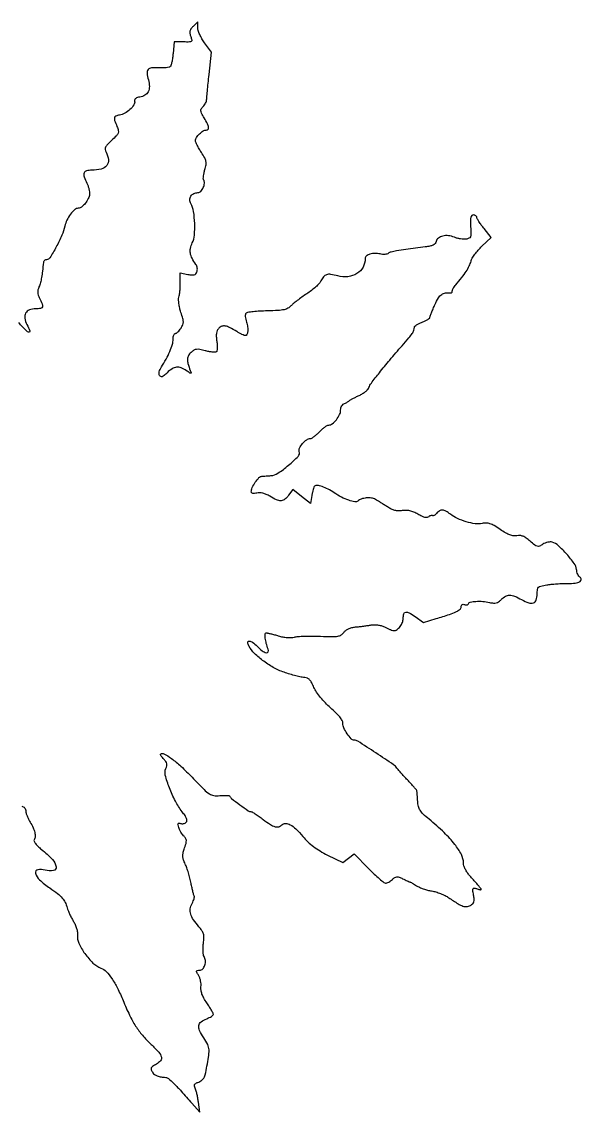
# Model space of a CAD drawing. Extents: x 1 to 502, y 0 to 489.
# Drawn here: x 251.2 to 501.7, y 0.5 to 488.4 of the extents above; entities that cross this region are included whole.
import ezdxf

# ---------------------------------------------------------------- set-up
doc = ezdxf.new("R2010")
doc.units = 0

msp = doc.modelspace()

# ---------------------------------------------------------------- linework, layer by layer
msp.add_lwpolyline([(251.165899, 137.470118, -0.191865), (252.481258, 136.68245, -0.163906), (253.003738, 135.143011, 0.073772), (253.130222, 134.30358, 0.021159), (253.568853, 133.060193, 0.020802), (254.189094, 131.682597, 0.020734), (254.922283, 130.359773, -0.027914), (256.282198, 127.820948, -0.052511), (257.037353, 125.623577, -0.069126), (257.198346, 123.800072, -0.128474), (256.754721, 122.393514, 0.264209), (256.726335, 121.755434, 0.045031), (257.399626, 120.686645, 0.037886), (258.528846, 119.419468, 0.022559), (260.046203, 118.083111, -0.032193), (264.90957, 113.63073, -0.148919), (266.614987, 110.268873, -0.421461), (265.413371, 108.599689, -0.105012), (261.671598, 108.825008, 0.111501), (258.36367, 108.981642, 0.438339), (257.386452, 107.456366, 0.144456), (259.196353, 104.459863, 0.035327), (263.764994, 100.841179, -0.014706), (267.262968, 98.297863, -0.048237), (269.342547, 96.343057, -0.066498), (270.63731, 94.397173, -0.051165), (271.517987, 92, 0.033097), (271.910402, 90.799811, 0.013312), (272.596691, 89.215586, 0.013104), (273.428847, 87.542825, 0.016176), (274.294376, 86.031783, -0.035643), (275.109168, 84.471572, -0.031454), (275.733571, 82.745662, -0.03286), (276.102872, 81.08287, -0.06443), (276.135588, 79.729629, 0.135959), (276.739383, 76.120224, 0.045727), (279.451134, 71.464288, 0.045909), (283.074666, 67.253194, 0.099684), (286.651734, 64.961471, -0.10864), (289.004466, 63.394659, -0.04169), (291.499748, 60.331106, -0.033817), (294.042425, 56.017033, -0.019231), (296.549421, 50.5, 0.014683), (299.46256, 43.931208, 0.030313), (302.191236, 39.022972, 0.03459), (305.236989, 34.907784, 0.026506), (309.090451, 30.847777, -0.018436), (312.532344, 27.336609, -0.118723), (313.719679, 25.174661, -0.244517), (313.360047, 23.517782, -0.09681), (311.5, 22, 0.020072), (309.792589, 20.996073, 0.14972), (309.192246, 20.286048, 0.203397), (309.189545, 19.476843, 0.041809), (309.865419, 18.183516, 0.106168), (310.662282, 17.372614, 0.059374), (311.904635, 16.750924, 0.046154), (313.585332, 16.316168, 0.024589), (315.721614, 16.076511, -0.166519), (316.916811, 15.58164, -0.014802), (319.330608, 13.323155, -0.013788), (322.634802, 9.856797, -0.004347), (327.382419, 4.5), (330.865912, 0.5), (330.297171, 5, 0.013274), (330.012995, 6.851863, 0.013085), (329.629813, 8.694964, 0.013061), (329.210116, 10.290169, 0.047897), (328.823973, 11.259451, -0.069679), (328.503006, 12.179386, -0.184888), (328.618246, 12.854428, -0.136633), (329.199247, 13.411615, -0.032404), (330.431829, 13.974081, 0.064325), (331.433449, 14.510644, 0.052881), (332.341367, 15.316523, 0.05448), (333.031804, 16.262778, 0.082816), (333.386009, 17.21463, 0.004798), (334.837884, 25.130653, 0.053356), (335.046812, 28.331172, 0.101457), (334.453565, 30.717677, 0.035555), (332.698377, 33.805002, -0.036126), (330.844493, 37.074607, -0.150052), (330.518998, 39.292728, -0.197518), (331.517583, 40.950358, -0.069527), (334.002278, 42.306962, 0.02323), (335.150414, 42.802399, 0.032607), (336.119419, 43.355953, 0.034053), (336.819655, 43.890809, 0.215869), (337, 44.289062, 0.12225), (336.869666, 44.814158, 0.008632), (336.134207, 46.148176, 0.011785), (335.181599, 47.720628, 0.008597), (334.052621, 49.423518, -0.023493), (332.758119, 51.508319, -0.040296), (331.909095, 53.368709, -0.048581), (331.478004, 55.053448, -0.068185), (331.451243, 56.603694, 0.048241), (331.479893, 57.877256, 0.033046), (331.27799, 59.310148, 0.033364), (330.895353, 60.67804, 0.056072), (330.37557, 61.75, -0.012374), (329.566021, 63.104313, -0.183583), (329.484357, 63.64138, -0.317024), (329.798162, 63.930554, -0.032654), (330.86037, 64, 0.212252), (332.226227, 64.607164, 0.106877), (333.184255, 66.275514, 0.094378), (333.438726, 68.383846, 0.129546), (332.830228, 70.185354, -0.11038), (332.529972, 70.974593, -0.023656), (332.388131, 72.442097, -0.02363), (332.384974, 74.194258, -0.020598), (332.543707, 76.021783, 0.022758), (332.756066, 78.595573, 0.076121), (332.562042, 80.273293, 0.083464), (331.886657, 81.731949, 0.030973), (330.49154, 83.521783, -0.029948), (328.052009, 86.638338, -0.080457), (326.846932, 89.173715, -0.107239), (326.684765, 91.504382, -0.083457), (327.4635, 93.929418, 0.01803), (327.988732, 95.041634, 0.02684), (328.359234, 96.052019, 0.025139), (328.566412, 96.87182, 0.250731), (328.46718, 97.199487, -0.129443), (328.250753, 97.570616, -0.005426), (327.854876, 99.060927, -0.009058), (327.433144, 100.856672, -0.006284), (327.018946, 102.900099, 0.015052), (326.519785, 105.15855, 0.011369), (325.841244, 107.606873, 0.011522), (325.097848, 109.879497, 0.025977), (324.407233, 111.554249, -0.027676), (323.642472, 113.426826, -0.06376), (323.333314, 114.913425, -0.068046), (323.418137, 116.369456, -0.035354), (323.89535, 118.129644, 0.011212), (324.749469, 120.768714, 0.083636), (324.911438, 122.071432, 0.137524), (324.586767, 123.062694, 0.048925), (323.631932, 124.225211, -0.044777), (323.053826, 124.917296, -0.022421), (322.446205, 125.883083, -0.022063), (321.902649, 126.946233, -0.030302), (321.516532, 127.947911, -0.018528), (321.182631, 129.153071, -0.158788), (321.227711, 129.703489, -0.330686), (321.556362, 129.898444, -0.065864), (322.262746, 129.729417, 0.078576), (322.914363, 129.590817, 0.061909), (323.634915, 129.641999, 0.062616), (324.312292, 129.866205, 0.085379), (324.836642, 130.236642, 0.186588), (325.153207, 130.952303, 0.103402), (325.000283, 131.908786, 0.058289), (324.329172, 133.194549, 0.018089), (323.035863, 134.954719, -0.047289), (319.978907, 139.668347, -0.029871), (317.297195, 145.65555, -0.026146), (315.474334, 151.3637, -0.17137), (315.718569, 154.313291, 0.051952), (316.103642, 155.482153, 0.10585), (316.107029, 156.444182, 0.098717), (315.712458, 157.366631, 0.041182), (314.854288, 158.420708, -0.01784), (314.172411, 159.182735, -0.028847), (313.655354, 159.882157, -0.028525), (313.325953, 160.454966, -0.323154), (313.365353, 160.698687, -0.333619), (314.884769, 160.914949, -0.032247), (318.226771, 158.786459, -0.028935), (322.483731, 155.277102, -0.01431), (327.485774, 150.369138, 0.004539), (332.843615, 144.902542, 0.050317), (335.208162, 142.967567, 0.112514), (337.198911, 142.215555, 0.058109), (339.873737, 142.159349, -0.012586), (341.467208, 142.270925, -0.019264), (342.851797, 142.279527, -0.014361), (343.961242, 142.211731, -0.263201), (344.241463, 142.018173, 0.115333), (345.144421, 140.904389, 0.006019), (348.840931, 138.106697, 0.00494), (352.657366, 135.347669, 0.155248), (353.750102, 135, -0.131882), (354.335328, 134.842906, -0.009613), (355.776216, 133.971875, -0.0129), (357.470285, 132.840659, -0.009393), (359.296206, 131.5, 0.017469), (362.517557, 129.213905, 0.076141), (364.637074, 128.241175, 0.141074), (366.253106, 128.244448, 0.126436), (367.699337, 129.099337, -0.208073), (369.329142, 129.741072, -0.117767), (371.410779, 129.165769, -0.067571), (373.97835, 127.257965, -0.024951), (377.048515, 123.942054, 0.028316), (379.323655, 121.517716, 0.028252), (381.859809, 119.364012, 0.026776), (384.750056, 117.41203, 0.020683), (388.088733, 115.591981), (394.980478, 112.196804), (397.49619, 114.175663), (400.011903, 116.154523), (406.460921, 109.577262, 0.008782), (409.02013, 107.057257, 0.012742), (411.372825, 104.932071, 0.008341), (413.390299, 103.258583, 0.170573), (414.126229, 103, 0.093765), (414.718558, 103.112064, 0.031072), (415.523619, 103.487233, 0.029678), (416.384257, 104.02388, 0.029676), (417.175322, 104.658664, -0.041838), (418.275862, 105.498667, -0.125208), (419.167799, 105.793442, -0.10587), (420.181135, 105.649726, -0.025346), (421.754062, 104.980023, 0.003975), (422.842258, 104.46072, 0.005284), (423.840256, 104.006954, 0.003806), (424.681921, 103.642584, 0.05221), (425, 103.545367, -0.076745), (425.309075, 103.434126, -0.005807), (426.0875, 102.998415, -0.007897), (427.006001, 102.450714, -0.005926), (428, 101.820106, 0.042722), (429.256598, 101.146941, 0.019032), (431.010143, 100.470132, 0.018677), (432.931415, 99.890642, 0.024016), (434.736656, 99.510454, -0.03341), (436.611819, 99.078627, -0.020618), (438.750503, 98.335624, -0.020646), (440.812743, 97.422379, -0.034529), (442.451469, 96.468372, 0.008444), (446.554758, 93.783871, 0.05553), (448.76135, 92.71385, 0.113839), (450.40903, 92.525426, 0.094923), (452.095138, 93.050917, 0.061512), (453.146778, 93.792624, 0.133782), (453.673688, 94.618894, 0.098106), (453.796499, 95.771967, 0.023996), (453.533514, 97.673047, -0.010021), (453.168925, 99.857129, -0.172134), (453.307728, 100.557821, -0.314443), (453.812018, 100.786054, -0.030765), (455.180534, 100.442701, 0.007003), (456.622311, 100.007227, 0.312997), (456.903976, 100.102873, 0.334458), (456.901453, 100.390911, 0.007531), (455.992158, 101.540187, 0.005968), (455.231845, 102.449592, 0.002156), (454.130509, 103.724229, 0.002137), (452.912246, 105.10996, 0.00254), (451.75, 106.407294, -0.036511), (450.697291, 107.75638, -0.032553), (449.806714, 109.295531, -0.034032), (449.190237, 110.789211, -0.080652), (448.996262, 111.972861, 0.119951), (448.06807, 115.761833, 0.04661), (445.125445, 120.331032, 0.035859), (440.348504, 125.594334, 0.017821), (433.609882, 131.58221, -0.015685), (430.945489, 133.929471, -0.061997), (429.551961, 135.606299, -0.083874), (428.830612, 137.302053, -0.044787), (428.499768, 139.562541, 0.002285), (428.405297, 141.125154, 0.002923), (428.303305, 142.563348, 0.002263), (428.205338, 143.767638, 0.024749), (428.139887, 144.248855, 0.124644), (427.928365, 144.706822, 0.006102), (426.853747, 146.001212, 0.009584), (425.516677, 147.512638, 0.006745), (423.957975, 149.162741, -0.004369), (422.358415, 150.840058, -0.005362), (420.895327, 152.435304, -0.004497), (419.693568, 153.798625, -0.038155), (419.207975, 154.454613, 0.104908), (417.714949, 155.994314, 0.002801), (409.787168, 161.25813, 0.002185), (401.666214, 166.53428, 0.143929), (400.081852, 167, -0.211156), (398.733033, 167.596204, -0.03556), (396.944793, 169.865869, -0.038372), (395.45371, 172.473029, -0.111157), (395, 174.488673, 0.127855), (394.676259, 175.734024, 0.039903), (393.595998, 177.352936, 0.031631), (391.882117, 179.262565, 0.015996), (389.502837, 181.453187, -0.02213), (387.151062, 183.672392, -0.021753), (384.990471, 186.103074, -0.02299), (383.216554, 188.499777, -0.043708), (382.059068, 190.599373, 0.022079), (381.033454, 192.666205, 0.059667), (380.078027, 193.993344, 0.088865), (379.097879, 194.739033, 0.118831), (378.015327, 195, -0.051397), (376.816702, 195.123538, -0.008835), (374.584214, 195.629984, -0.009541), (371.975146, 196.32357, -0.008394), (369.279854, 197.144626, -0.045284), (364.431497, 199.211576, -0.034766), (359.560492, 202.285829, -0.035736), (355.43572, 205.787975, -0.07615), (352.932211, 209.126664, -0.099067), (352.447267, 210.728866, -0.453028), (353.032595, 211.351756, -0.154946), (354.556052, 210.809922, -0.036457), (356.61052, 209.000591, 0.033425), (358.870856, 206.985519, 0.103535), (360.697412, 206.092045, 0.3731), (361.52338, 206.507053, 0.19235), (361.536958, 207.75, -0.027902), (360.717525, 210.278957, -0.036218), (360.269116, 212.673083, -0.039922), (360.208395, 214.515575, -0.400555), (360.716069, 215, -0.054772), (361.313857, 214.934319, -0.00568), (362.693479, 214.610958, -0.007006), (364.332069, 214.182769, -0.005551), (366.091069, 213.675602, 0.026139), (368.058361, 213.195114, 0.026817), (370.048312, 212.92754, 0.028646), (371.864178, 212.886199, 0.05697), (373.285259, 213.098548, -0.048249), (374.895408, 213.367858, -0.009061), (377.882206, 213.520854, -0.009617), (381.391441, 213.569372, -0.008672), (385.023227, 213.486724, 0.00572), (390.32762, 213.334674, 0.045023), (392.781836, 213.51358, 0.101977), (394.262926, 214.081246, 0.097943), (395.423717, 215.194553, -0.077482), (396.287038, 216.092631, -0.054507), (397.489978, 216.81627, -0.048226), (398.976583, 217.335924, -0.036256), (400.685749, 217.624782, 0.005058), (402.380762, 217.803517, 0.003336), (404.326068, 218.041725, 0.003356), (406.215049, 218.29874, 0.006485), (407.722141, 218.534093, -0.045324), (409.242676, 218.651859, -0.036434), (410.877691, 218.510691, -0.036245), (412.48486, 218.131975, -0.04337), (413.922481, 217.540087, 0.012228), (415.134433, 216.950463, 0.014283), (416.31319, 216.4524, 0.013298), (417.326946, 216.088517, 0.079675), (417.878912, 216, 0.165291), (419.234716, 216.460793, 0.068505), (420.612052, 217.856534, 0.064842), (421.648379, 219.698579, 0.096034), (422, 221.512412, -0.066918), (422.273829, 223.549264, -0.298832), (423.134193, 224.308063, -0.167994), (424.643774, 224.016337, -0.023663), (427.350494, 222.277238), (431.044628, 219.648823), (436.772314, 221.382829, 0.005818), (442.69427, 223.251134, 0.031787), (445.810372, 224.498607, 0.065933), (447.469435, 225.576158, 0.219188), (448, 226.728309, -0.092545), (448.103777, 227.284191, -0.157377), (448.398852, 227.648101, -0.152257), (448.859178, 227.778025, -0.08503), (449.435392, 227.663166, 0.061062), (450.007719, 227.520415, 0.081691), (450.541554, 227.542079, 0.101266), (450.954465, 227.719301, 0.159168), (451.185392, 228.024436, -0.266435), (452.047465, 228.77729, -0.034173), (454.578579, 229.10506, -0.035809), (457.647494, 229.070909, -0.035649), (460.684853, 228.599477, 0.0351), (462.377409, 228.334875, 0.08369), (463.641681, 228.438885, 0.089646), (464.748723, 228.943772, 0.044704), (465.934853, 229.934853, -0.066436), (467.850402, 231.399304, -0.132793), (469.681167, 231.878497, -0.099191), (471.863153, 231.423054, -0.027138), (475.032269, 229.861707, 0.042682), (478.23123, 228.40727, 0.173237), (480.337878, 228.410765, 0.232997), (481.583168, 229.699535, 0.07776), (482, 232.36358, -0.030552), (482.125995, 234.423645, -0.171484), (482.610366, 235.396798, -0.136167), (483.662257, 235.969577, -0.016813), (486.25, 236.478895, -0.015543), (488.25003, 236.739616, -0.007867), (490.781939, 236.949761, -0.007806), (493.405229, 237.084882, -0.01153), (495.709791, 237.114362, 0.031486), (499.020824, 237.288957, 0.092964), (501.187698, 237.96169, 0.300986), (501.71114, 238.92064, 0.23735), (501.076882, 239.952484, -0.11318), (500.60339, 240.419933, -0.040713), (500.159142, 241.262858, -0.037845), (499.806344, 242.299596, -0.03655), (499.608767, 243.389801, 0.131583), (498.577626, 246.065137, 0.024594), (495.247816, 250.193616, 0.025665), (491.496596, 253.991497, 0.108657), (488.744689, 255.581033, 0.089473), (487.868909, 255.694515, 0.04382), (486.750521, 255.54011, 0.041592), (485.582158, 255.16854, 0.047283), (484.543534, 254.620481, -0.042356), (483.063533, 253.820811, -0.165016), (482.040902, 253.735085, -0.107646), (480.930708, 254.282252, -0.013158), (478.842497, 256.036488, 0.024888), (477.108801, 257.42489, 0.059392), (475.669018, 258.224279, 0.076771), (474.327814, 258.545326, 0.072229), (472.922607, 258.45739, -0.083954), (471.442965, 258.399373, -0.057727), (469.81039, 258.805214, -0.042224), (467.872188, 259.725687, -0.017609), (465.422607, 261.271662, 0.015788), (462.736517, 262.980611, 0.053314), (460.846857, 263.843889, 0.074995), (459.188888, 264.132408, 0.05784), (457.358996, 263.961798, -0.084966), (454.257313, 263.840794, -0.038425), (450.264048, 264.680851, -0.037903), (446.271443, 266.18335, -0.057769), (443.119581, 268.120577, 0.037723), (441.136299, 269.451678, 0.114978), (439.590508, 269.907493, 0.151475), (438.259978, 269.577845, 0.083831), (436.979944, 268.475834, -0.034968), (436.457854, 267.929413, -0.05576), (435.935151, 267.550817, -0.076276), (435.489569, 267.381474, -0.254365), (435.199509, 267.467158, 0.194463), (434.911615, 267.589307, 0.075017), (434.473536, 267.530866, 0.059535), (433.961486, 267.313588, 0.04315), (433.451993, 266.960158, -0.145798), (432.671668, 266.627324, -0.085572), (431.650113, 266.685734, -0.055617), (430.318381, 267.155264, -0.020744), (428.567358, 268.092759, 0.029988), (426.704039, 269.046509, 0.046505), (424.990493, 269.614716, 0.050788), (423.318672, 269.826072, 0.046318), (421.584608, 269.707443, -0.044366), (419.853056, 269.582204, -0.056096), (418.262113, 269.787846, -0.052504), (416.676809, 270.358511, -0.032747), (414.957665, 271.333518, 0.002686), (413.544042, 272.251639, 0.002195), (412.022306, 273.218986, 0.002217), (410.614293, 274.096692, 0.005826), (409.594503, 274.709837, 0.100849), (407.809299, 275.318652, 0.05543), (405.491888, 275.357821, 0.055605), (403.236021, 274.888916, 0.105684), (401.640271, 273.961163, -0.236951), (400.310781, 273.59051, -0.0369), (397.598847, 274.33288, -0.035633), (394.378528, 275.740955, -0.028207), (391.117998, 277.694672, 0.029123), (388.345484, 279.349075, 0.039618), (385.664354, 280.484464, 0.044221), (383.44382, 281.011416, 0.236785), (382.297806, 280.63114, 0.113135), (382.028002, 280.200878, 0.014116), (381.693065, 279.1427, 0.016043), (381.366535, 277.843505, 0.012661), (381.094377, 276.419377), (380.5, 272.816666), (376.533466, 275.971138), (372.566933, 279.125609), (370.70006, 276.562804, -0.065335), (369.00793, 274.782636, -0.157549), (367.331883, 274.136924, -0.121251), (365.296663, 274.520149, -0.031544), (362.337139, 276.100654, 0.030794), (360.702373, 276.976835, 0.045838), (359.172448, 277.516004, 0.052902), (357.758019, 277.717504, 0.070544), (356.469105, 277.581602, -0.033971), (355.466832, 277.401301, -0.072616), (354.682623, 277.428686, -0.120273), (354.186884, 277.649641, -0.232067), (354, 278.030608, -0.107142), (354.422777, 279.98093, -0.041844), (355.777039, 282.398739, -0.039974), (357.433199, 284.47156, -0.192238), (358.77568, 285.09854, 0.001037), (359.594232, 285.14702, 0.000494), (360.647303, 285.212625, 0.000489), (361.747711, 285.28335, 0.000695), (362.725777, 285.34854, 0.131192), (365.911765, 286.435684, 0.027549), (370.660046, 290.006664, 0.022903), (374.969199, 293.986584, 0.278543), (375.47346, 296.083621, -0.197232), (375.603443, 297.662649, -0.058267), (376.976744, 299.722605, -0.057907), (378.828622, 301.450254, -0.160103), (380.50147, 302, 0.140134), (381.104253, 302.172325, 0.021695), (382.139832, 302.88125, 0.022755), (383.31715, 303.851311, 0.018035), (384.5, 305, -0.020374), (385.693819, 306.148542, -0.024803), (386.904115, 307.11875, -0.024548), (387.98078, 307.81962, -0.132763), (388.648136, 308, 0.171126), (390.266687, 308.570664, 0.055133), (392.087533, 310.401345, 0.054613), (393.529293, 312.683544, 0.114069), (394, 314.719946, -0.066911), (394.12865, 315.676987, -0.06572), (394.50564, 316.5724, -0.070283), (395.070628, 317.28542, -0.102082), (395.75, 317.708443, 0.017552), (396.456623, 317.997718, 0.01818), (397.132812, 318.332752, 0.018215), (397.695114, 318.664335, 0.071131), (398, 318.927058, -0.082356), (398.372587, 319.233902, -0.006922), (399.46374, 319.845325, -0.009057), (400.796297, 320.537028, -0.006876), (402.280815, 321.248516, 0.029036), (403.772914, 322.046747, 0.030866), (405.13092, 322.997904, 0.032458), (406.18606, 323.956714, 0.108402), (406.67407, 324.748516, -0.077105), (407.738642, 326.743017, -0.00638), (411.340152, 331.412853, -0.008066), (415.964551, 337.063613, -0.005186), (421.5, 343.473272, 0.005036), (424.569147, 347.024971, 0.029902), (426.039087, 348.987812, 0.059478), (426.757411, 350.422534, 0.086557), (427, 351.813354, -0.231074), (427.191736, 352.206081, -0.026011), (428.028125, 352.791189, -0.027303), (429.159192, 353.414732, -0.018834), (430.5, 354, 0.01979), (431.840737, 354.588292, 0.028462), (432.971875, 355.220959, 0.027766), (433.803633, 355.817772, 0.227004), (434, 356.228002, -0.087047), (434.096349, 356.777242, -0.005788), (434.660938, 358.28227, -0.008216), (435.388165, 360.067172, -0.006047), (436.25, 362.021024, -0.030249), (437.780314, 364.903948, -0.098546), (439.238952, 366.485672, -0.128228), (440.958435, 367.161194, -0.069079), (443.25, 367.118421, 0.137085), (443.535622, 367.151665, 0.119953), (443.779688, 367.328536, 0.101574), (443.943594, 367.626809, 0.075146), (444, 368, -0.099629), (444.100783, 368.50077, -0.028087), (444.451352, 369.220312, -0.027125), (444.948434, 370.006586, -0.02564), (445.536517, 370.75, 0.013235), (448.206772, 373.95871, 0.023217), (450.216509, 376.766883, 0.02822), (451.615794, 379.220353, 0.055643), (452.385814, 381.325128, -0.073117), (452.932985, 382.673407, -0.024542), (454.101315, 384.454443, -0.023817), (455.605802, 386.325334, -0.025086), (457.256877, 388.010913), (461.437938, 391.87157), (458.218969, 395.877147, -0.011936), (456.986171, 397.488506, -0.01575), (455.945572, 399.01706, -0.013159), (455.161923, 400.324709, -0.129104), (455, 400.941362, 0.146748), (454.878905, 401.345073, 0.099109), (454.53837, 401.689025, 0.082923), (454.029262, 401.920882, 0.065564), (453.428495, 402, 0.184753), (452.673351, 401.711109, 0.152742), (452.229837, 400.96596, 0.062724), (452.070946, 399.506736, 0.011085), (452.178495, 396.75, -0.009756), (452.310421, 393.584411, -0.09274), (452.091722, 392.253029, -0.198889), (451.453102, 391.554208, -0.074407), (450.155055, 391.168007, -0.051026), (449.050472, 391.12526, -0.025077), (447.65128, 391.284649, -0.024583), (446.201031, 391.597893, -0.032716), (444.924466, 392.031287, 0.069656), (442.269023, 392.71956, 0.086171), (439.721857, 392.573212, 0.105706), (437.761324, 391.650375, 0.167657), (436.741991, 390.121375, -0.118876), (436.253192, 389.210287, -0.094557), (435.364229, 388.530022, -0.062869), (433.96192, 388.035466, -0.022643), (431.872499, 387.680668, 0.001439), (423.147948, 386.577278, 0.010525), (418.98303, 385.948963, 0.019833), (416.554334, 385.430189, 0.105637), (415.345653, 384.830458, -0.105951), (414.724909, 384.522934, -0.043026), (413.789123, 384.369173, -0.040075), (412.718682, 384.372652, -0.04066), (411.667825, 384.547235, 0.062903), (409.332239, 384.829482, 0.07396), (407.131311, 384.490022, 0.095346), (405.557574, 383.648998, 0.226215), (405, 382.479665, -0.127014), (404.011204, 378.649996, -0.126414), (401.290867, 375.7697, -0.114656), (397.279485, 374.37711, -0.091923), (392.709519, 374.732011, 0.025475), (389.557097, 375.403583, 0.112064), (387.671622, 375.282291, 0.15326), (386.342367, 374.389215, 0.061961), (385.185468, 372.507713, -0.080426), (384.425108, 371.367249, -0.021246), (382.862002, 369.821635, -0.020996), (380.908521, 368.191874, -0.020184), (378.800018, 366.708922, 0.010218), (376.640206, 365.253334, 0.010101), (374.533242, 363.70528, 0.01001), (372.744608, 362.276906, 0.037925), (371.717402, 361.281436, -0.089678), (370.385195, 360.233245, -0.070406), (368.654007, 359.606823, -0.038439), (365.988109, 359.258918, -0.007789), (361.217402, 359.080643, 0.009076), (357.814098, 358.944697, 0.012985), (354.80393, 358.691114, 0.008862), (352.329147, 358.373266, 0.160688), (351.625764, 358.021167, 0.16413), (351.351945, 357.472195, 0.047427), (351.311097, 356.512431, 0.041034), (351.471083, 355.328088, 0.029792), (351.833566, 354.047587, -0.047697), (352.358649, 351.902905, -0.064727), (352.389537, 349.911606, -0.090906), (351.959933, 348.498208, -0.282208), (351.143011, 348.003738, -0.105461), (350.749195, 348.090134, -0.00895), (349.807635, 348.538017, -0.011549), (348.695924, 349.12387, -0.008683), (347.5, 349.81731, 0.015574), (344.294251, 351.617557, 0.073266), (342.304509, 352.308592, 0.134037), (340.82549, 352.192267, 0.110553), (339.484971, 351.342114, 0.080865), (338.775937, 350.357336, 0.076191), (338.39753, 349.178258, 0.055552), (338.32433, 347.63742, 0.021336), (338.551846, 345.502836, -0.020411), (338.733343, 343.829374, -0.028891), (338.747503, 342.331379, -0.028502), (338.622694, 341.150532, -0.217048), (338.319496, 340.697459, -0.148945), (337.751527, 340.54767, -0.018949), (336.475782, 340.644497, -0.020849), (334.932061, 340.886244, -0.015953), (333.267717, 341.274065, 0.017478), (330.873505, 341.824261, 0.079001), (329.444979, 341.87178, 0.106975), (328.293986, 341.467785, 0.046248), (326.987392, 340.48859, 0.079074), (325.827248, 339.046329, 0.120715), (325.386543, 337.509837, 0.080589), (325.632039, 335.503776, 0.020955), (326.671808, 332.412871, -0.015901), (327.043486, 331.343857, -0.48911), (326.903818, 331.142733, -0.163455), (326.504155, 331.253356, -0.004235), (324.953567, 332.31997, 0.059106), (322.588117, 333.590614, 0.120543), (320.511897, 333.87248, 0.116944), (318.498236, 333.165099, 0.053738), (316.319149, 331.410058, -0.017824), (314.976396, 330.15977, -0.090358), (314.099579, 329.641441, -0.199596), (313.451086, 329.667625, -0.146753), (312.907059, 330.150381, -0.127154), (312.685597, 330.86473, -0.065572), (312.763974, 331.803613, -0.054363), (313.122764, 332.876011, -0.038079), (313.742561, 333.990323, 0.021952), (315.814046, 337.447442, 0.024177), (317.502932, 340.965362, 0.025687), (318.655156, 344.142799, 0.074265), (319, 346.451694, -0.036502), (319.071342, 347.427641, -0.055093), (319.286978, 348.251435, -0.072193), (319.602574, 348.815347, -0.233204), (319.976947, 349, 0.154809), (320.453884, 349.151295, 0.034671), (321.123548, 349.696908, 0.032812), (321.841564, 350.464244, 0.026648), (322.508385, 351.372454, 0.044494), (323.307886, 352.867364, 0.101995), (323.559061, 354.113522, 0.068505), (323.340677, 355.649982, 0.012329), (322.47745, 358.414672, -0.024168), (321.920495, 360.359067, -0.024492), (321.556693, 362.339528, -0.025197), (321.412526, 364.087053, -0.085019), (321.5693, 365.218344, 0.040905), (321.824662, 366.331164, 0.01332), (322.021904, 368.006897, 0.013176), (322.142793, 369.888014, 0.014475), (322.159011, 371.714737), (322.071446, 376.077223), (325.525162, 375.429302, 0.022223), (327.318164, 375.174785, 0.089402), (328.416521, 375.264787, 0.142828), (329.136272, 375.699978, 0.094486), (329.648586, 376.526613, 0.076546), (329.819277, 377.313486, 0.051594), (329.780367, 378.233319, 0.051004), (329.551641, 379.139305, 0.06875), (329.15676, 379.885923, -0.034666), (327.470013, 382.60966, -0.080097), (326.702988, 384.883687, -0.092892), (326.746188, 387.066368, -0.059576), (327.555407, 389.475519, 0.089153), (328.506073, 392.975383, 0.030382), (328.646915, 398.259382, 0.030534), (328.142424, 403.545659, 0.083997), (326.954744, 407.084561, -0.119017), (326.497325, 408.843083, -0.147881), (326.955916, 410.461753, -0.142922), (328.252824, 411.592737, -0.108736), (330.103393, 412, 0.209201), (331.398882, 412.566842, 0.083353), (332.483689, 414.224168, 0.079945), (333.001329, 416.22059, 0.163361), (332.637103, 417.778162, -0.14686), (332.487497, 418.336188, -0.023532), (332.574999, 419.474032, -0.02431), (332.813597, 420.844146, -0.019192), (333.199685, 422.298975, 0.031265), (333.719953, 424.469362, 0.093256), (333.699851, 425.990706, 0.078516), (333.122096, 427.544957, 0.018001), (331.656725, 429.942536, -0.014345), (330.639566, 431.579749, -0.017156), (329.780413, 433.179231, -0.016041), (329.152291, 434.561448, -0.098934), (329, 435.323572, -0.153174), (329.418712, 436.658291, -0.048401), (330.787924, 438.268473, -0.048481), (332.44971, 439.591778, -0.144903), (333.828741, 440, 0.21319), (334.649458, 440.366599, 0.228378), (334.8925, 441.206865, 0.076867), (334.369746, 442.779437, 0.014672), (332.911372, 445.42564, -0.013036), (331.730566, 447.551709, -0.096225), (331.401428, 448.658523, -0.163925), (331.604244, 449.533498, -0.058232), (332.411372, 450.554229, 0.038816), (333.019302, 451.264659, 0.035054), (333.533341, 452.08432, 0.036836), (333.888304, 452.886896, 0.085905), (334, 453.53221, -0.022565), (334.042533, 454.474186, -0.001228), (334.317525, 457.432184, -0.001909), (334.666876, 460.950408, -0.001393), (335.080937, 464.85771), (336.161874, 474.793857), (333.080937, 479.046967, -0.025659), (331.901747, 480.864164, -0.025076), (330.905025, 482.806305, -0.025902), (330.206222, 484.596154, -0.08028), (330, 485.872261), (330, 488.444444), (327.956718, 486.401162, 0.037974), (326.966756, 485.248215, 0.100024), (326.510811, 484.264941, 0.105197), (326.484307, 483.212542, 0.044749), (326.867592, 481.84826, -0.031157), (327.345955, 480.307451, -0.29876), (327.126477, 479.690732, -0.159349), (326.327358, 479.415035, -0.008891), (323.660874, 479.41932), (319.5, 479.5), (318.978024, 474.311357, -0.011865), (318.723561, 472.269626, -0.015733), (318.389881, 470.427381, -0.013056), (318.028033, 468.927696, -0.131381), (317.708823, 468.37549, -0.152525), (317.176056, 468.096307, -0.019819), (315.889766, 467.914607, -0.021602), (314.30365, 467.823303, -0.016507), (312.565581, 467.855821, 0.033423), (309.277734, 467.806158, 0.197419), (307.774908, 467.039462, 0.20968), (307.297057, 465.471687, 0.037988), (307.89599, 462.414525, -0.062276), (308.331892, 459.429601, -0.122952), (307.802973, 457.108589, -0.145567), (306.33455, 455.556906, -0.102297), (304.038169, 454.795982, 0.044685), (302.95598, 454.570521, 0.098011), (302.212745, 454.173985, 0.134954), (301.818697, 453.618513, 0.127762), (301.753132, 452.927256, -0.189659), (301.380667, 451.223974, -0.059208), (299.647465, 449.2011, -0.056917), (297.298387, 447.486994, -0.09156), (294.963562, 446.676668, 0.053423), (293.325057, 446.243968, 0.25212), (292.71131, 445.532681, 0.140708), (292.786714, 444.310329, 0.014637), (293.839227, 441.600424, -0.041044), (294.426662, 439.813975, -0.151483), (294.350361, 438.642339, -0.102551), (293.59641, 437.466331, -0.013686), (291.467161, 435.406055, 0.01517), (289.554865, 433.54469, 0.080607), (288.724205, 432.350331, 0.144619), (288.556145, 431.306122, 0.091183), (288.935043, 430.121373, -0.094668), (289.982969, 426.764927, -0.19723), (289.250136, 424.173657, -0.164502), (286.743176, 422.532464, -0.063474), (282.565741, 422, 0.058894), (280.165963, 421.71635, 0.248365), (279.113726, 420.789393, 0.179068), (279.101555, 419.134081, 0.030721), (280.37125, 416.20034, -0.032852), (280.882865, 415.004266, -0.025315), (281.285938, 413.643082, -0.025895), (281.532841, 412.327329, -0.054106), (281.559495, 411.286748, -0.097485), (281.005428, 409.336854, -0.051188), (279.632514, 407.211319, -0.05153), (277.960844, 405.517287, -0.173993), (276.519326, 405, 0.182559), (274.907733, 404.391292, 0.050651), (273.039201, 402.374673, 0.048559), (271.413943, 399.718111, 0.061743), (270.486955, 397, -0.051932), (269.182394, 392.914943, -0.021574), (266.628354, 387.708022, -0.01361), (263.792187, 382.827115, -0.259925), (262.308615, 382, 0.092515), (261.800466, 381.905165, 0.088395), (261.351569, 381.632812, 0.089983), (261.030445, 381.227182, 0.100579), (260.888217, 380.75, -0.006756), (260.490271, 376.88883, -0.01557), (260.061793, 374.002025, -0.020414), (259.556198, 371.733722, -0.032032), (258.920094, 369.840728, 0.037772), (258.467563, 368.441084, 0.06931), (258.349579, 367.250857, 0.071965), (258.56215, 366.104036, 0.043855), (259.118168, 364.840728, -0.022529), (260.412611, 362.209684, -0.188341), (260.464464, 360.909048, -0.271111), (259.633637, 360.196621, -0.044863), (257.4467, 360, 0.087109), (254.616021, 359.503074, 0.181871), (252.939776, 358.069949, 0.171091), (252.564733, 355.813717, 0.075913), (253.543386, 352.916101, -0.013266), (254.86823, 350.178492, -0.414187), (254.626873, 349.539529, -0.305873), (253.825306, 349.676623, -0.010938), (251.504631, 351.995166, -0.021398), (249.888593, 353.833283, -0.104484)], format="xyb")

doc.saveas('drawing.dxf')
